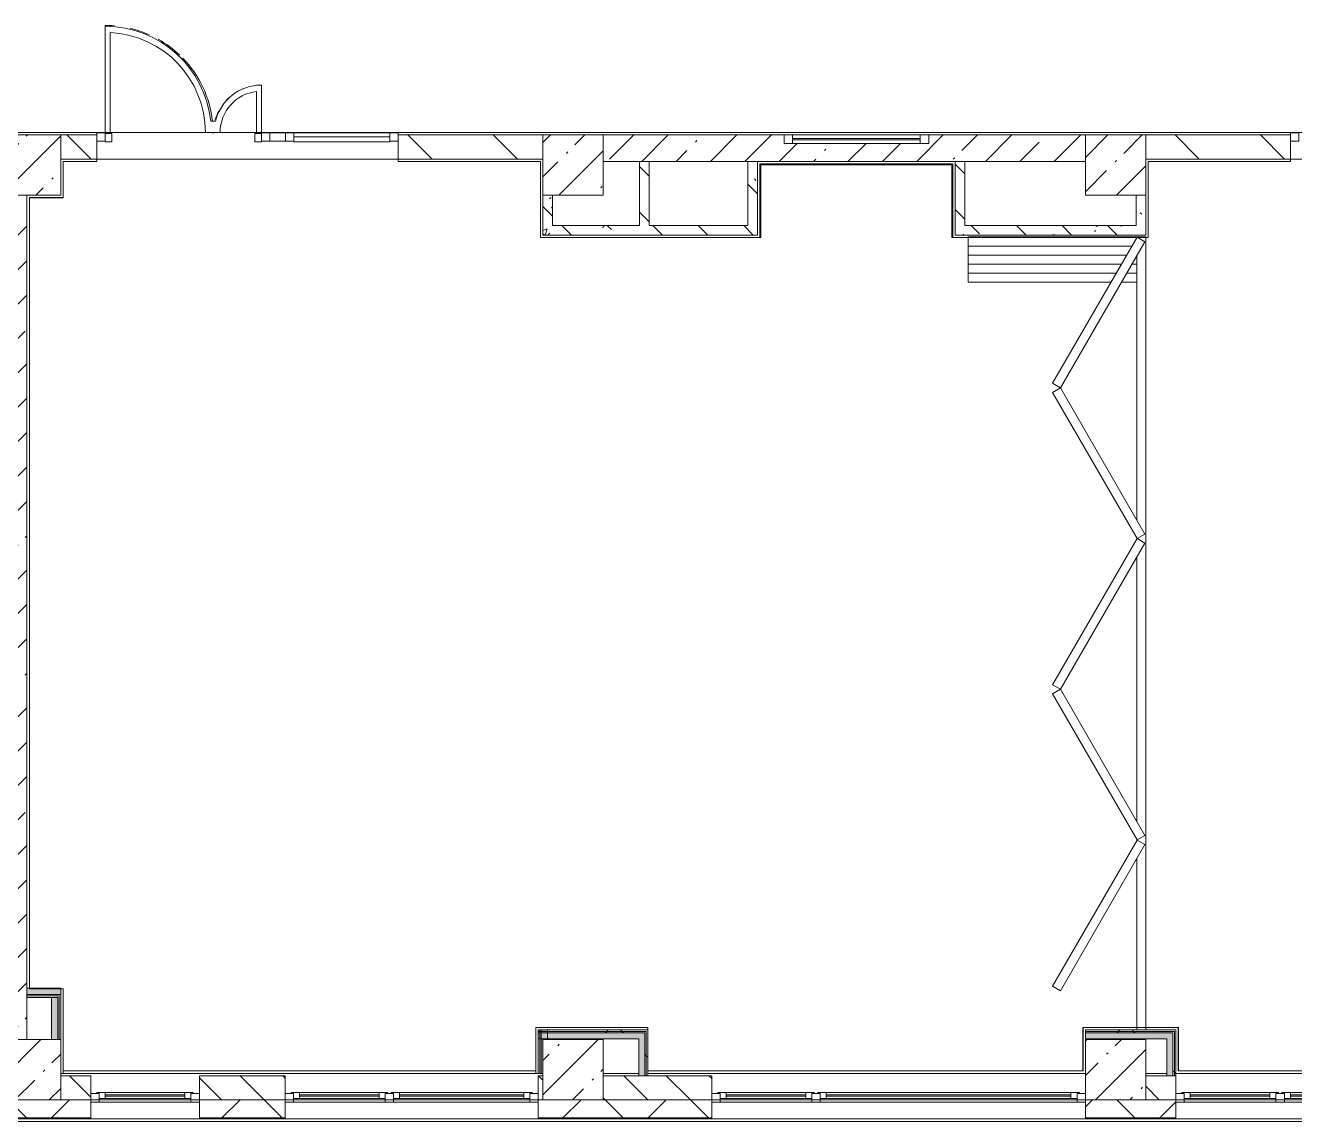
# Model space of a CAD drawing. Header units: millimetres. Extents: x -4029 to 232974, y -8553 to 104777.
# Drawn here: x 118703 to 129231, y -280 to 8808 of the extents above; entities that cross this region are included whole.
import ezdxf

# ---------------------------------------------------------------- set-up
doc = ezdxf.new("R2010")
doc.units = ezdxf.units.MM
for name, color, linetype, lineweight in [('A-AREA-BNDY-1', 7, 'Continuous', 5), ('A-GLAZ-1', 7, 'Continuous', 5), ('A-GLAZ-CURT-1', 7, 'Continuous', 5), ('A-GLAZ-CWMG-2', 7, 'Continuous', 5), ('A-WALL', 7, 'Continuous', 9), ('A-WALL-4', 7, 'Continuous', 5), ('I-WALL-6', 7, 'Continuous', 5), ('S-COLS-2', 7, 'Continuous', 5)]:
    doc.layers.add(name, color=color, linetype=linetype, lineweight=lineweight)
for name, color, linetype, lineweight, true_color in [('A-DETL-GENF-9', 7, 'Continuous', 5, 0xaaaaaa), ('A-DOOR-3', 7, 'Continuous', 5, 0xaaaaaa), ('A-DOOR-FRAM-4', 7, 'Continuous', 5, 0xaaaaaa), ('A-FLOR-2', 7, 'Continuous', 5, 0xaaaaaa), ('A-WALL-6', 7, 'Continuous', 5, 0x737373), ('I-WALL-4', 7, 'Continuous', 5, 0xe7e7e7), ('I-WALL-5', 7, 'Continuous', 9, 0xe7e7e7), ('I-WALL-8', 7, 'Continuous', 5, 0x787878)]:
    doc.layers.add(name, color=color, linetype=linetype, lineweight=lineweight, true_color=true_color)
pattern_1 = [(45, (71086.4, 0), (-285.123, 285.123), []), (45, (71371.53, 0), (-285.123, 285.123), [504.031, -100.806, 16.764, -84.042])]
pattern_2 = [(135, (71086.4, 0), (-353.5534, -353.5534), [])]
pattern_3 = [(135, (71086.4, 0), (-377.171, -377.171), [533.4, -88.9, 17.78, -88.9]), (135, (71086.4, 376.94), (-377.171, -377.171), []), (50, (71086.4, 0), (637.6445, -55.7866), [66.675, -733.425]), (355, (71086.4, 0), (-123.3494, 668.699), [53.34, -586.74]), (100.451, (71139.54, -4.65), (514.299, 612.908), [56.665, -623.315]), (46.184, (71086.4, 177.8), (948.776, -147.15), [100.012, -1100.137]), (96.636, (71165.5, 165.5), (830.909, 865.997), [84.998, -934.973]), (351.184, (71086.4, 177.8), (830.918, 865.988), [80.01, -880.11]), (21, (71175.3, 133.35), (530.6506, -357.9283), [66.675, -733.425]), (326, (71175.3, 133.35), (216.308, 644.6585), [53.34, -586.74]), (71.451, (71219.5, 103.5), (746.9596, 286.724), [56.665, -623.315]), (37.5, (71086.4, 0), (10.8105, 295.9426), [16.764, -562.864, 16.764, -578.866, -588.962]), (37.5, (71086.4, 0), (10.8105, 295.9426), [-1175.258, 16.764, -572.198]), (7.5, (71086.4, 0), (233.8692, 350.6318), [16.764, -322.834, 16.764, -549.529, -224.472]), (7.5, (71086.4, 0), (233.8692, 350.6318), [-905.891, 16.764, -207.708]), (327.5, (70888.16, 0), (474.5678, -20.0513), [16.764, -205.486, 16.764, -676.656, -920.115]), (327.5, (70888.16, 0), (474.5678, -20.0513), [-915.67, 16.764, -903.351]), (317.5, (70799.26, 0), (518.4522, 88.9934), [16.764, -272.161, 16.764, -443.738, -653.415]), (317.5, (70799.26, 0), (518.4522, 88.9934), [-749.427, 16.764, -636.651])]
pattern_4 = [(45, (71086.4, 0), (-530.33, 530.33), []), (135, (71086.4, 0), (-530.33, -530.33), [])]

# ---------------------------------------------------------------- blocks, each defined once
blk = doc.blocks.new('BSC_Колонна _Прямоугольная - 500х500-V81-1_2_1_птичка')
at = {"layer": 'S-COLS-2'}
h = blk.add_hatch(dxfattribs=at)
h.set_pattern_fill('FP_120', color=256, style=0, pattern_type=2)
h.set_pattern_definition([(45, (-47660, -7650), (-285.123, 285.123), []), (45, (-47374.88, -7650), (-285.123, 285.123), [504.031, -100.806, 16.764, -84.042])])
h.paths.add_polyline_path([(250, -250), (250, 250), (-250, 250), (-250, -250), (-30, -250)])
for p, q in [((250, 250), (-250, 250)), ((-250, 250), (-250, -250)), ((250, -250), (250, 250)), ((-250, -250), (250, -250))]:
    blk.add_line(p, q, dxfattribs=at)
blk = doc.blocks.new('BSC_Колонна _Прямоугольная - 500х500-V82-1_2_1_птичка')
at = {"layer": 'S-COLS-2'}
h = blk.add_hatch(dxfattribs=at)
h.set_pattern_fill('FP_121', color=256, style=0, pattern_type=2)
h.set_pattern_definition([(45, (-52160, -7650), (-285.123, 285.123), []), (45, (-51874.88, -7650), (-285.123, 285.123), [504.031, -100.806, 16.764, -84.042])])
h.paths.add_polyline_path([(-250, -250), (250, -250), (250, 250), (-250, 250), (-250, 30)])
for p, q in [((250, 250), (-250, 250)), ((-250, 250), (-250, -250)), ((250, -250), (250, 250)), ((-250, -250), (250, -250))]:
    blk.add_line(p, q, dxfattribs=at)
blk = doc.blocks.new('BSC_Колонна _Прямоугольная - 500х500-V86-1_2_1_птичка')
at = {"layer": 'S-COLS-2'}
h = blk.add_hatch(dxfattribs=at)
h.set_pattern_fill('FP_125', color=256, style=0, pattern_type=2)
h.set_pattern_definition([(45, (-47660, -150), (-285.123, 285.123), []), (45, (-47374.88, -150), (-285.123, 285.123), [504.031, -100.806, 16.764, -84.042])])
h.paths.add_polyline_path([(250, -250), (250, 250), (-250, 250), (-250, -250)])
for p, q in [((250, 250), (-250, 250)), ((-250, 250), (-250, -250)), ((250, -250), (250, 250)), ((-250, -250), (250, -250))]:
    blk.add_line(p, q, dxfattribs=at)
blk = doc.blocks.new('BSC_Колонна _Прямоугольная - 500х500-V87-1_2_1_птичка')
at = {"layer": 'S-COLS-2'}
h = blk.add_hatch(dxfattribs=at)
h.set_pattern_fill('FP_126', color=256, style=0, pattern_type=2)
h.set_pattern_definition([(45, (-52160, -150), (-285.123, 285.123), []), (45, (-51874.88, -150), (-285.123, 285.123), [504.031, -100.806, 16.764, -84.042])])
h.paths.add_polyline_path([(-250, -250), (250, -250), (250, 250), (-250, 250), (-250, -245)])
for p, q in [((250, 250), (-250, 250)), ((-250, 250), (-250, -250)), ((250, -250), (250, 250)), ((-250, -250), (250, -250))]:
    blk.add_line(p, q, dxfattribs=at)
blk = doc.blocks.new('120_Окно_СКБ_1Ст - 120_Окно_СКБ_1Ст 900х2500_h_-20664874-1_2_1_птичка')
at = {"layer": 'A-GLAZ-1'}
for p, q in [((-450, -127), (-450, -57)), ((-450, -57), (-380, -57)), ((450, -57), (-450, -57)), ((-380, -57), (-380, -127)), ((380, -87), (-380, -87)), ((-380, -87), (-380, -127)), ((-330, -137), (-330, -87)), ((330, -137), (330, -87)), ((380, -127), (380, -57)), ((380, -57), (450, -57)), ((380, -127), (380, -87)), ((450, -57), (450, -127)), ((-380, -127), (-450, -127)), ((-450, -127), (-400, -127)), ((-380, -127), (-400, -127)), ((-400, -127), (-400, -137)), ((-400, -137), (400, -137)), ((400, -137), (-400, -137)), ((-330, -107), (330, -107)), ((330, -117), (-330, -117)), ((450, -127), (380, -127)), ((400, -127), (380, -127)), ((400, -127), (450, -127)), ((400, -137), (400, -127))]:
    blk.add_line(p, q, dxfattribs=at)
blk = doc.blocks.new('120_Окно_СКБ_2Ст - 120_Окно_СКБ_2Ст 2100х2500 _мал створка справа_-V97-1_2_1_птичка')
at = {"layer": 'A-GLAZ-1'}
for p, q in [((-1050, -127), (-1050, -57)), ((-1050, -57), (-980, -57)), ((1050, -57), (-1050, -57)), ((-980, -57), (-980, -127)), ((150, -87), (-980, -87)), ((-980, -87), (-980, -127)), ((-930, -137), (-930, -87)), ((100, -137), (100, -87)), ((150, -127), (150, -57)), ((150, -57), (220, -57)), ((150, -127), (150, -87)), ((220, -57), (220, -127)), ((980, -87), (220, -87)), ((220, -87), (220, -127)), ((270, -137), (270, -87)), ((930, -137), (930, -87)), ((980, -127), (980, -57)), ((980, -57), (1050, -57)), ((980, -127), (980, -87)), ((1050, -57), (1050, -127)), ((-980, -127), (-1050, -127)), ((-1050, -127), (-1000, -127)), ((-980, -127), (-1000, -127)), ((-1000, -127), (-1000, -137)), ((-1000, -137), (170, -137)), ((170, -137), (-1000, -137)), ((-930, -107), (100, -107)), ((100, -117), (-930, -117)), ((220, -127), (150, -127)), ((170, -127), (150, -127)), ((170, -127), (200, -127)), ((170, -137), (170, -127)), ((220, -127), (200, -127)), ((200, -127), (200, -137)), ((200, -137), (1000, -137)), ((1000, -137), (200, -137)), ((270, -107), (930, -107)), ((930, -117), (270, -117)), ((1050, -127), (980, -127)), ((1000, -127), (980, -127)), ((1000, -127), (1050, -127)), ((1000, -137), (1000, -127))]:
    blk.add_line(p, q, dxfattribs=at)
blk = doc.blocks.new('120_Окно_СКБ_2Ст - 120_Окно_СКБ_2Ст 3100х2500 _мал_створка слева_-22446080-1_2_1_птичка')
at = {"layer": 'A-GLAZ-1'}
for p, q in [((-1550, -127), (-1550, -57)), ((-1550, -57), (-1480, -57)), ((1550, -57), (-1550, -57)), ((-1480, -57), (-1480, -127)), ((650, -87), (-1480, -87)), ((-1480, -87), (-1480, -127)), ((-1430, -137), (-1430, -87)), ((600, -137), (600, -87)), ((650, -127), (650, -57)), ((650, -57), (720, -57)), ((650, -127), (650, -87)), ((720, -57), (720, -127)), ((1480, -87), (720, -87)), ((720, -87), (720, -127)), ((770, -137), (770, -87)), ((1430, -137), (1430, -87)), ((1480, -127), (1480, -57)), ((1480, -57), (1550, -57)), ((1480, -127), (1480, -87)), ((1550, -57), (1550, -127)), ((-1480, -127), (-1550, -127)), ((-1550, -127), (-1500, -127)), ((-1480, -127), (-1500, -127)), ((-1500, -127), (-1500, -137)), ((-1500, -137), (670, -137)), ((670, -137), (-1500, -137)), ((-1430, -107), (600, -107)), ((600, -117), (-1430, -117)), ((720, -127), (650, -127)), ((670, -127), (650, -127)), ((670, -127), (700, -127)), ((670, -137), (670, -127)), ((720, -127), (700, -127)), ((700, -127), (700, -137)), ((700, -137), (1500, -137)), ((1500, -137), (700, -137)), ((770, -107), (1430, -107)), ((1430, -117), (770, -117)), ((1550, -127), (1480, -127)), ((1500, -127), (1480, -127)), ((1500, -127), (1550, -127)), ((1500, -137), (1500, -127))]:
    blk.add_line(p, q, dxfattribs=at)
blk = doc.blocks.new('DOR__перегородка__Прямоугольная - ТП-3_ Вн_ДПГ_6820х3300h-19315679-1_2_1_птичка')
at = {"layer": 'A-DOOR-3'}
for p, q in [((6445, 1474), (6820, 1474)), ((6445, 1474), (6445, 288)), ((6520, 1474), (6520, 244)), ((6595, 1474), (6595, 201)), ((6670, 1474), (6670, 158)), ((6745, 1474), (6745, 114)), ((6820, 1474), (6820, 0)), ((6445, 201), (6445, 75)), ((6520, 158), (6520, 75)), ((6595, 114), (6595, 75)), ((246, 75), (1664, 75)), ((246, 0), (6820, 0)), ((1814, 75), (1827, 75)), ((1977, 75), (4164, 75)), ((4314, 75), (4325, 75)), ((4475, 75), (6663, 75)), ((6813, 75), (6820, 75))]:
    blk.add_line(p, q, dxfattribs=at)
at = {"layer": 'A-DOOR-FRAM-4'}
for p, q in [((570, 707), (608, 772)), ((608, 772), (1820, 72)), ((1821, 72), (3033, 772)), ((3033, 772), (3071, 707)), ((3070, 707), (3107, 772)), ((3107, 772), (4320, 72)), ((4319, 72), (5532, 772)), ((5532, 772), (5569, 707)), ((5569, 707), (5607, 772)), ((5607, 772), (6819, 72)), ((1783, 7), (570, 707)), ((3071, 707), (1858, 7)), ((4282, 7), (3070, 707)), ((5569, 707), (4357, 7)), ((6781, 7), (5569, 707)), ((1820, 72), (1783, 7)), ((1858, 7), (1821, 72)), ((4320, 72), (4282, 7)), ((4357, 7), (4319, 72)), ((6819, 72), (6781, 7))]:
    blk.add_line(p, q, dxfattribs=at)
blk = doc.blocks.new('BSC_Колонна _Прямоугольная - 500х500-V99-1_2_1_птичка')
at = {"layer": 'S-COLS-2'}
h = blk.add_hatch(dxfattribs=at)
h.set_pattern_fill('FP_156', color=256, style=0, pattern_type=2)
h.set_pattern_definition([(45, (-56660, -150), (-285.123, 285.123), []), (45, (-56374.88, -150), (-285.123, 285.123), [504.031, -100.806, 16.764, -84.042])])
h.paths.add_polyline_path([(85, -250), (250, -250), (250, 250), (-250, 250), (-250, -250)])
for p, q in [((250, 250), (-250, 250)), ((-250, 250), (-250, -250)), ((250, -250), (250, 250)), ((-250, -250), (250, -250))]:
    blk.add_line(p, q, dxfattribs=at)
blk = doc.blocks.new('BSC_Колонна _Прямоугольная - 500х500-V100-1_2_1_птичка')
at = {"layer": 'S-COLS-2'}
h = blk.add_hatch(dxfattribs=at)
h.set_pattern_fill('FP_157', color=256, style=0, pattern_type=2)
h.set_pattern_definition([(45, (-56660, -7650), (-285.123, 285.123), []), (45, (-56374.88, -7650), (-285.123, 285.123), [504.031, -100.806, 16.764, -84.042])])
h.paths.add_polyline_path([(250, -250), (250, 250), (-250, 250), (-250, -250), (243, -250)])
for p, q in [((250, 250), (-250, 250)), ((-250, 250), (-250, -250)), ((250, -250), (250, 250)), ((-250, -250), (250, -250))]:
    blk.add_line(p, q, dxfattribs=at)
blk = doc.blocks.new('Прямоугольный импост - 50 x 70 мм-V191-1_2_1_птичка')
at = {"layer": 'A-GLAZ-CWMG-2'}
for p, q in [((-70, 35), (0, 35)), ((-70, -35), (-70, 35)), ((0, 35), (0, -35)), ((0, -35), (-70, -35))]:
    blk.add_line(p, q, dxfattribs=at)
blk = doc.blocks.new('Дверь_Витражная_остекление_ - ДВН_ДАО_Главный вход_1200 в свету-V199-1_2_1_птичка')
at = {"layer": 'A-DETL-GENF-9'}
for p, q in [((-607.5, 925), (-647.5, 925)), ((-647.5, 925), (-647.5, 917)), ((-607.5, 914.7), (-607.5, 925)), ((647.5, 430), (607.5, 430)), ((-647.5, 30), (-607.5, 30)), ((-592.5, 30), (-647.5, 30)), ((-607.5, 30), (-607.5, 37)), ((-592.5, -40), (-592.5, 30)), ((592.5, -40), (592.5, 30)), ((592.5, 30), (647.5, 30)), ((607.5, 37), (607.5, 30)), ((607.5, 30), (647.5, 30)), ((-647.5, -40), (-592.5, -40)), ((647.5, -40), (592.5, -40))]:
    blk.add_line(p, q, dxfattribs=at)
at = {"layer": 'A-DOOR-3'}
blk.add_line((-647.5, 925), (-647.5, 917), dxfattribs=at)
for centre, radius, start, end in [((-647.5, 30), 895, 85.15245, 90), ((-647.5, 30), 895, 66.09157, 76.75735), ((-647.5, 30), 895, 46.29046, 60.65283), ((-647.5, 30), 895, 6.49726, 44.08654), ((647.5, 30), 400, 132.31117, 137.0053), ((647.5, 30), 400, 111.27932, 114.05027), ((647.5, 30), 400, 152.83924, 163.42706), ((647.5, 30), 400, 178.97108, 180), ((-647.5, 30), 895, 360, 0.45558)]:
    blk.add_arc(centre, radius, start, end, dxfattribs=at)
blk = doc.blocks.new('Системная панель - Стемалит - 40мм-V193-1_2_1_птичка')
at = {"layer": 'A-GLAZ-CURT-1'}
for p, q in [((65, 35), (-65, 35)), ((-65, 35), (-65, -35)), ((65, -35), (65, 35)), ((-65, -35), (65, -35))]:
    blk.add_line(p, q, dxfattribs=at)
blk = doc.blocks.new('Прямоугольный импост - 50 x 70 мм-V194-1_2_1_птичка')
at = {"layer": 'A-GLAZ-CWMG-2'}
for p, q in [((-35, 35), (35, 35)), ((-35, -35), (-35, 35)), ((35, 35), (35, -35)), ((35, -35), (-35, -35))]:
    blk.add_line(p, q, dxfattribs=at)
blk = doc.blocks.new('Прямоугольный импост - 50 x 70 мм-V195-1_2_1_птичка')
at = {"layer": 'A-GLAZ-CWMG-2'}
for p, q in [((0, 35), (-70, 35)), ((-70, 35), (-70, -35)), ((0, -35), (0, 35)), ((-70, -35), (0, -35))]:
    blk.add_line(p, q, dxfattribs=at)
blk = doc.blocks.new('Системная панель - Стекло - 40мм-V200-1_2_1_птичка')
at = {"layer": 'A-GLAZ-CURT-1'}
for p, q in [((397.5, 0), (-397.5, 0)), ((-397.5, 0), (-397.5, -40)), ((397.5, -40), (397.5, 0)), ((-397.5, -40), (397.5, -40))]:
    blk.add_line(p, q, dxfattribs=at)
blk = doc.blocks.new('Прямоугольный импост - 50 x 70 мм-V197-1_2_1_птичка')
at = {"layer": 'A-GLAZ-CWMG-2'}
for p, q in [((-35, 35), (35, 35)), ((-35, -35), (-35, 35)), ((35, 35), (35, -35)), ((35, -35), (-35, -35))]:
    blk.add_line(p, q, dxfattribs=at)
blk = doc.blocks.new('Прямоугольный импост - 50 x 70 мм-V198-1_2_1_птичка')
at = {"layer": 'A-GLAZ-CWMG-2'}
blk.add_line((41770, 7918), (40975, 7918), dxfattribs=at)
blk = doc.blocks.new('120_Окно_СКБ_1Ст - 120_Окно_СКБ_1Ст 400х1200 EI30-V204-1_2_1_птичка')
at = {"layer": 'A-GLAZ-1'}
for p, q in [((-600, 40), (-600, 110)), ((-600, 110), (-530, 110)), ((600, 110), (-600, 110)), ((-530, 110), (-530, 40)), ((530, 40), (530, 110)), ((530, 110), (600, 110)), ((600, 110), (600, 40)), ((-530, 40), (-600, 40)), ((-600, 40), (600, 40)), ((530, 80), (-530, 80)), ((530, 70), (-530, 70)), ((600, 40), (530, 40))]:
    blk.add_line(p, q, dxfattribs=at)

msp = doc.modelspace()

# ---------------------------------------------------------------- hatches: boundary and pattern name
at = {"layer": 'A-WALL-4'}
h = msp.add_hatch(dxfattribs=at)
h.set_pattern_fill('FP_117', color=256, style=0, pattern_type=2)
h.set_pattern_definition([(135, (71086.4, 0), (-176.7767, -176.7767), [])])
h.paths.add_polyline_path([(127996.4062, -100), (128246.4063, -100), (128246.4063, 100), (127996.4062, 100), (127996.4062, 33.3333)])
h.paths.add_polyline_path([(118996.4062, -100), (119246.4063, -100), (119246.4063, 100), (118996.4062, 100)])
h.paths.add_polyline_path([(120146.4063, -100), (120857.9472, -100), (120857.9472, 100), (120146.4063, 100)])
h.paths.add_polyline_path([(136246.4062, -100), (136496.4063, -100), (136496.4063, 100), (136246.4062, 100)])
h.paths.add_polyline_path([(135172.2581, -100), (135346.4062, -100), (135346.4062, 100), (134796.4063, 100), (134796.4063, -100)])
h.paths.add_polyline_path([(122957.9472, -100), (122996.4062, -94.6527), (122996.4062, 100), (122957.9472, 100)])
h.paths.add_polyline_path([(132496.4062, -100), (132696.4063, -100), (132696.4063, 100), (132496.4062, 100), (132496.4062, 42.8571)])
h.paths.add_polyline_path([(123496.4062, -100), (124396.4063, -100), (124396.4063, 100), (123496.4062, 100), (123496.4062, -25.1339)])
h.paths.add_polyline_path([(130977.2263, -100), (131096.4063, -100), (131096.4063, 100), (130346.4063, 100), (130346.4063, -100)])
h = msp.add_hatch(dxfattribs=at)
h.set_pattern_fill('FP_135', color=256, style=0, pattern_type=2)
h.set_pattern_definition([(45, (71086.4, 0), (-353.5534, 353.5534), []), (135, (71086.4, 0), (-353.5534, -353.5534), [])])
h.paths.add_polyline_path([(146780.2419, -250), (146786.4062, -250), (146786.4062, -100.0003), (145066.4062, -100), (145066.4062, -250), (146778.4651, -250)])
h.paths.add_polyline_path([(138146.4063, -250), (141746.4063, -250), (141746.4063, -100), (138146.4063, -100), (138146.4063, -112.9797)])
h.paths.add_polyline_path([(142646.4063, -250), (143366.4062, -250), (143366.4062, -100), (142646.4063, -101.7903), (142646.4063, -118)])
h.paths.add_polyline_path([(135346.4062, -250), (135346.4062, -100), (134796.4063, -100), (134796.4063, -250), (135172.2581, -250)])
h.paths.add_polyline_path([(130977.2263, -250), (131096.4063, -250), (131096.4063, -100), (130346.4063, -100), (130346.4063, -250)])
h.paths.add_polyline_path([(131996.4063, -250), (132696.4063, -250), (132696.4063, -100), (131996.4063, -100), (131996.4063, -128.2719)])
h.paths.add_polyline_path([(128246.4063, -250), (128246.4063, -100), (127496.4063, -100), (127496.4063, -250), (127830.9525, -250)])
h.paths.add_polyline_path([(137246.4063, -250), (137246.4063, -100), (136246.4062, -100), (136246.4062, -250)])
h.paths.add_polyline_path([(120857.9472, -250), (120857.9472, -100), (120146.4063, -100), (120146.4063, -250), (120489.6469, -250)])
h.paths.add_polyline_path([(123635.9208, -250), (124396.4063, -250), (124396.4063, -100), (122957.9472, -100), (122957.9472, -250)])
h.paths.add_polyline_path([(119246.4063, -250), (119246.4063, -100), (118496.4063, -100), (118496.4063, -250)])
h.paths.add_polyline_path([(115396.4063, -250), (115396.4063, -100), (113823.9496, -100), (113823.9496, -250), (115245.8573, -250)])
h.paths.add_polyline_path([(111026.4062, -250), (111723.9496, -250), (111723.9496, -100), (111026.4062, -100), (111026.4062, -180.4144)])
h.paths.add_polyline_path([(110002.0676, -250), (110126.4062, -250), (110126.4062, -100), (109477.4062, -100), (109477.4062, -250)])
at = {"layer": 'I-WALL-4'}
for points in [[(118987.8027, 775), (118996.4062, 775), (118996.4062, 825), (118716.4063, 820), (118716.4063, 775), (118971.4062, 775)], [(118921.4062, 400), (118971.4062, 400), (118971.4062, 750), (118921.4062, 750), (118921.4062, 500)], [(122976.4062, 405), (123791.4062, 405), (123791.4062, 455), (122957.9472, 455), (122957.9472, 405)], [(123841.4062, 100), (123841.4062, 455), (123791.4062, 455), (123791.4062, 100)], [(127830.9525, 405), (128171.4063, 405), (128171.4063, 455), (127496.4063, 455), (127496.4063, 405)]]:
    msp.add_hatch(color=256, dxfattribs=at).paths.add_polyline_path(points)
h = msp.add_hatch(color=256, dxfattribs=at)
h.paths.add_polyline_path([(122982.9472, 120), (122996.4062, 120), (122996.4062, 400), (122982.9472, 405)])
h.paths.add_polyline_path([(122982.9472, 455), (123032.9472, 455), (123032.9472, 480), (122982.9472, 480)])
at = {"layer": 'I-WALL-5'}
msp.add_hatch(color=256, dxfattribs=at).paths.add_polyline_path([(128221.4063, 100), (128221.4063, 455), (128171.4063, 455), (128171.4063, 100)])
at = {"layer": 'I-WALL-6'}
h = msp.add_hatch(dxfattribs=at)
h.set_pattern_fill('FP_134', color=256, style=0, pattern_type=2)
h.set_pattern_definition(pattern_2)
h.paths.add_polyline_path([(121796.4063, 7700), (122996.4062, 7700), (122996.4062, 7900), (121796.4063, 7900), (121796.4063, 7876.7512)])
h.paths.add_polyline_path([(119016.4063, 7700), (119296.4063, 7700), (119296.4063, 7900), (118996.4063, 7900), (118996.4063, 7700)])
h = msp.add_hatch(dxfattribs=at)
h.set_pattern_fill('FP_116', color=256, style=0, pattern_type=2)
h.set_pattern_definition(pattern_1)
h.paths.add_polyline_path([(123496.4062, 7680), (127496.4062, 7680), (127496.4062, 7900), (126196.4062, 7900), (126196.4062, 7830), (124996.4062, 7830), (124996.4062, 7900), (123496.4062, 7900), (123496.4062, 7876.7512)])
h = msp.add_hatch(dxfattribs=at)
h.set_pattern_fill('FP_134', color=256, style=0, pattern_type=2)
h.set_pattern_definition(pattern_2)
h.paths.add_polyline_path([(131696.4062, 7700), (131996.4062, 7700), (131996.4062, 7900), (131696.4062, 7900), (131696.4062, 7876.7512)])
h.paths.add_polyline_path([(128879.7104, 7700), (129196.4062, 7700), (129196.4062, 7900), (127996.4062, 7900), (127996.4062, 7700), (128266.4063, 7700)])
h = msp.add_hatch(dxfattribs=at)
h.set_pattern_fill('FP_116', color=256, style=0, pattern_type=2)
h.set_pattern_definition(pattern_1)
h.paths.add_polyline_path([(118496.4063, 400), (118716.4063, 400), (118716.4063, 7400), (118496.4063, 7400), (118496.4063, 500)])
h = msp.add_hatch(dxfattribs=at)
h.set_pattern_fill('FP_213', color=256, style=0, pattern_type=2)
h.set_pattern_definition(pattern_4)
h.paths.add_polyline_path([(123853.9062, 467.5), (123853.9062, 480), (123032.9472, 478.8752), (123032.9472, 467.5), (123841.4062, 467.5)])
h.paths.add_polyline_path([(122957.9472, 467.5), (122982.9472, 467.5), (122982.9472, 480), (122957.9472, 480)])
h = msp.add_hatch(dxfattribs=at)
h.set_pattern_fill('FP_213', color=256, style=0, pattern_type=2)
h.set_pattern_definition(pattern_4)
h.paths.add_polyline_path([(122982.9472, 455), (122982.9472, 467.5), (122957.9472, 467.5), (122957.9472, 455), (122976.4062, 455)])
h.paths.add_polyline_path([(123032.9472, 455), (123841.4062, 455), (123840.9661, 467.5), (123032.9472, 466.3752)])
h = msp.add_hatch(dxfattribs=at)
h.set_pattern_fill('FP_213', color=256, style=0, pattern_type=2)
h.set_pattern_definition(pattern_4)
h.paths.add_polyline_path([(123853.9062, 100), (123853.9062, 467.5), (123841.4062, 467.5), (123841.4062, 100)])
h = msp.add_hatch(dxfattribs=at)
h.set_pattern_fill('FP_213', color=256, style=0, pattern_type=2)
h.set_pattern_definition(pattern_4)
h.paths.add_polyline_path([(123866.4062, 100), (123863.5666, 480), (123853.9062, 480), (123853.9062, 100)])
h = msp.add_hatch(dxfattribs=at)
h.set_pattern_fill('FP_213', color=256, style=0, pattern_type=2)
h.set_pattern_definition(pattern_4)
h.paths.add_polyline_path([(127496.4063, 467.5), (128233.9063, 467.5), (128233.9063, 480), (127496.4063, 480)])
h = msp.add_hatch(dxfattribs=at)
h.set_pattern_fill('FP_213', color=256, style=0, pattern_type=2)
h.set_pattern_definition(pattern_4)
h.paths.add_polyline_path([(127496.4063, 455), (128221.4063, 455), (128220.9661, 467.5), (127496.4063, 467.5)])
h = msp.add_hatch(dxfattribs=at)
h.set_pattern_fill('FP_213', color=256, style=0, pattern_type=2)
h.set_pattern_definition(pattern_4)
h.paths.add_polyline_path([(128233.9063, 100), (128233.9063, 467.5), (128221.4063, 467.5), (128221.4063, 100)])
h = msp.add_hatch(dxfattribs=at)
h.set_pattern_fill('FP_213', color=256, style=0, pattern_type=2)
h.set_pattern_definition(pattern_4)
h.paths.add_polyline_path([(128246.4063, 100), (128246.4063, 480), (128233.9063, 480), (128233.9063, 100)])
at = {"layer": 'I-WALL-8'}
h = msp.add_hatch(dxfattribs=at)
h.set_pattern_fill('FP_142', color=256, style=0, pattern_type=2)
h.set_pattern_definition(pattern_3)
h.paths.add_polyline_path([(123876.4062, 7150), (123876.4062, 7680), (123796.4062, 7680), (123796.4062, 7150), (123866.4062, 7150)])
h = msp.add_hatch(dxfattribs=at)
h.set_pattern_fill('FP_142', color=256, style=0, pattern_type=2)
h.set_pattern_definition(pattern_3)
h.paths.add_polyline_path([(124776.4062, 7150), (124776.4062, 7680), (124696.4062, 7680), (124696.4062, 7150)])
h = msp.add_hatch(dxfattribs=at)
h.set_pattern_fill('FP_142', color=256, style=0, pattern_type=2)
h.set_pattern_definition(pattern_3)
h.paths.add_polyline_path([(126416.4062, 7070), (126496.4062, 7070), (126496.4062, 7680), (126416.4062, 7680), (126416.4062, 7150)])
h = msp.add_hatch(dxfattribs=at)
h.set_pattern_fill('FP_142', color=256, style=0, pattern_type=2)
h.set_pattern_definition(pattern_3)
h.paths.add_polyline_path([(122996.4062, 7070), (123076.4062, 7070), (123076.4062, 7400), (122996.4062, 7400), (122996.4062, 7150)])
h = msp.add_hatch(dxfattribs=at)
h.set_pattern_fill('FP_142', color=256, style=0, pattern_type=2)
h.set_pattern_definition(pattern_3)
h.paths.add_polyline_path([(127996.4062, 7150), (127996.4062, 7400), (127916.4062, 7400), (127916.4062, 7150), (127989.6978, 7150)])
h = msp.add_hatch(dxfattribs=at)
h.set_pattern_fill('FP_142', color=256, style=0, pattern_type=2)
h.set_pattern_definition(pattern_3)
h.paths.add_polyline_path([(124776.4062, 7070), (124776.4062, 7150), (123076.4062, 7150), (123076.4062, 7070), (123866.4062, 7070)])
h = msp.add_hatch(dxfattribs=at)
h.set_pattern_fill('FP_142', color=256, style=0, pattern_type=2)
h.set_pattern_definition(pattern_3)
h.paths.add_polyline_path([(127476.4063, 7070), (127996.4062, 7070), (127996.4062, 7150), (126496.4062, 7150), (126496.4062, 7070), (127224.603, 7070)])

# ---------------------------------------------------------------- linework, layer by layer
at = {"layer": 'A-AREA-BNDY-1', "flags": 128}
for points in [[(109847.4062, 7921), (136366.4063, 7921), (136996.4062, 7921)], [(131696.4062, 7700), (129196.4062, 7700), (129196.4062, 7679), (128017.4062, 7679), (128017.4062, 7049), (126388.4062, 7049), (126388.4062, 7652), (124804.4062, 7652), (124804.4062, 7049), (122975.4062, 7049), (122975.4062, 7679), (121796.4063, 7679), (121796.4063, 7700), (119296.4063, 7700), (119296.4063, 7679), (119017.4063, 7679), (119017.4063, 7379), (118737.4063, 7379), (118737.4063, 821), (119017.4062, 821), (119017.4062, 120), (122936.9472, 120), (122936.9472, 501), (123867.4062, 501), (123867.4062, 141), (127475.4063, 141), (127475.4063, 501), (128267.4063, 501), (128267.4063, 141), (131975.4063, 141)]]:
    msp.add_lwpolyline(points, dxfattribs=at)
at = {"layer": 'A-FLOR-2'}
for p, q in [((119366.4063, 8800), (119366.4063, 7920)), ((119406.4063, 7920), (119406.4063, 8749.0356)), ((120621.4063, 8260.6597), (120621.4063, 7920)), ((120661.4063, 7920), (120661.4063, 8313)), ((120279.5274, 8012.8304), (120241.4963, 8012.8304)), ((109826.4062, 7920), (137002.6939, 7920)), ((119296.4063, 7700), (119296.4063, 7680)), ((121796.4063, 7680), (121796.4063, 7700)), ((129196.4062, 7700), (129196.4062, 7680)), ((119296.4063, 7680), (119016.4063, 7680)), ((119016.4063, 7680), (119016.4063, 7380)), ((122976.4062, 7680), (121796.4063, 7680)), ((122976.4062, 7050), (122976.4062, 7680)), ((126396.4062, 7660), (124796.4062, 7660)), ((124796.4062, 7660), (124796.4062, 7050)), ((126396.4062, 7050), (126396.4062, 7660)), ((129196.4062, 7680), (128016.4062, 7680)), ((128016.4062, 7680), (128016.4062, 7050)), ((119016.4063, 7380), (118736.4063, 7380)), ((118736.4063, 7380), (118736.4063, 825)), ((124796.4062, 7050), (122976.4062, 7050)), ((127923.1335, 7050), (126396.4062, 7050)), ((128016.4062, 7050), (127929.5986, 7050)), ((118996.4062, 820), (119016.4062, 820)), ((119016.4062, 820), (119016.4062, 140)), ((122937.9472, 140), (122937.9472, 500)), ((122937.9472, 500), (123866.4062, 500)), ((123866.4062, 500), (123866.4062, 480)), ((127476.4063, 140), (127476.4063, 500)), ((127476.4063, 500), (128266.4063, 500)), ((128266.4063, 500), (128266.4063, 140)), ((119016.4062, 140), (122937.9472, 140)), ((123866.4062, 140), (127476.4063, 140)), ((128266.4063, 140), (131976.4063, 140))]:
    msp.add_line(p, q, dxfattribs=at)
for centre, radius, start, end in [((119366.4063, 7920), 880, 6.05534874, 90), ((119366.4063, 7920), 830, 360, 87.23768764), ((120661.4063, 7920), 393, 90, 166.33705415), ((120661.4063, 7920), 343, 96.69696199, 180)]:
    msp.add_arc(centre, radius, start, end, dxfattribs=at)
at = {"layer": 'A-WALL'}
for p, q in [((124776.4062, 7680), (124696.4062, 7680)), ((126496.4062, 7680), (126416.4062, 7680)), ((118716.4063, 825), (118716.4063, 750)), ((118716.4063, 775), (118996.4062, 775)), ((118716.4063, 762.5), (118983.9062, 762.5)), ((118971.4062, 750), (118921.4062, 750)), ((118971.4062, 400), (118971.4062, 750)), ((118983.9062, 400), (118983.9062, 762.5)), ((123853.9062, 467.5), (122957.9472, 467.5)), ((123841.4062, 455), (122957.9472, 455)), ((122970.4472, 480), (122970.4472, 120)), ((122982.9472, 480), (122982.9472, 120)), ((123841.4062, 100), (123841.4062, 455)), ((123853.9062, 100), (123853.9062, 467.5)), ((128233.9063, 467.5), (127496.4063, 467.5)), ((128221.4063, 455), (127496.4063, 455)), ((128221.4063, 455), (128221.4063, 100)), ((128233.9063, 467.5), (128233.9063, 100)), ((119246.4063, -100), (118996.4062, -100)), ((120857.9472, -100), (120146.4063, -100)), ((122996.4062, -100), (122957.9472, -100)), ((124396.4063, -100), (123496.4062, -100)), ((128246.4063, -100), (127996.4062, -100)), ((118496.4063, -250), (119246.4063, -250)), ((118496.4063, -253), (119246.4063, -253)), ((120146.4063, -250), (120857.9472, -250)), ((120146.4063, -253), (120857.9472, -253)), ((122957.9472, -250), (124396.4063, -250)), ((122957.9472, -253), (124396.4063, -253)), ((127496.4063, -250), (128246.4063, -250)), ((127496.4063, -253), (128246.4063, -253))]:
    msp.add_line(p, q, dxfattribs=at)
at = {"layer": 'A-WALL-4'}
for p, q in [((119246.4063, 100), (118996.4062, 100)), ((119246.4063, -258), (119246.4063, 100)), ((120857.9472, 100), (120146.4063, 100)), ((120146.4063, 100), (120146.4063, -258)), ((120857.9472, -258), (120857.9472, 100)), ((122996.4062, 100), (122957.9472, 100)), ((122957.9472, 100), (122957.9472, -258)), ((124396.4063, 100), (123496.4062, 100)), ((124396.4063, -258), (124396.4063, 100)), ((128171.4063, 100), (127996.4062, 100)), ((128246.4063, -258), (128246.4063, 100)), ((119246.4063, -100), (120146.4063, -100)), ((120857.9472, -100), (122957.9472, -100)), ((124396.4063, -100), (127496.4062, -100)), ((127496.4063, -100), (127496.4063, -258)), ((128246.4063, -100), (130346.4063, -100)), ((120857.9472, -258), (109477.4062, -258)), ((135346.4062, -258), (120857.9472, -258))]:
    msp.add_line(p, q, dxfattribs=at)
at = {"layer": 'A-WALL-6'}
msp.add_line((143366.4062, -280), (70796.4062, -280), dxfattribs=at)
at = {"layer": 'I-WALL-6'}
for p, q in [((119296.4063, 7900), (118996.4063, 7900)), ((119296.4063, 7700), (119296.4063, 7900)), ((122996.4062, 7900), (121796.4063, 7900)), ((121796.4063, 7900), (121796.4063, 7700)), ((124996.4062, 7900), (123496.4062, 7900)), ((127496.4062, 7900), (126196.4062, 7900)), ((129196.4062, 7900), (127996.4062, 7900)), ((129196.4062, 7700), (129196.4062, 7900)), ((118996.4063, 7700), (119296.4063, 7700)), ((121796.4063, 7700), (122996.4062, 7700)), ((127996.4062, 7700), (129196.4062, 7700)), ((123496.4062, 7680), (124696.4062, 7680)), ((123796.4062, 7680), (123796.4062, 7150)), ((123876.4062, 7150), (123876.4062, 7680)), ((124696.4062, 7680), (124696.4062, 7150)), ((124776.4062, 7070), (124776.4062, 7680)), ((124776.4062, 7680), (126416.4062, 7680)), ((126416.4062, 7680), (126416.4062, 7070)), ((126496.4062, 7150), (126496.4062, 7680)), ((126496.4062, 7680), (127496.4062, 7680)), ((118716.4063, 825), (118716.4063, 7400)), ((122996.4062, 7400), (122996.4062, 7070)), ((123076.4062, 7150), (123076.4062, 7400)), ((127916.4062, 7400), (127916.4062, 7150)), ((127996.4062, 7070), (127996.4062, 7400)), ((122996.4062, 7070), (124776.4062, 7070)), ((123796.4062, 7150), (123076.4062, 7150)), ((124696.4062, 7150), (123876.4062, 7150)), ((126416.4062, 7070), (127996.4062, 7070)), ((127916.4062, 7150), (126496.4062, 7150)), ((118996.4062, 825), (118716.4063, 825)), ((118716.4063, 400), (118716.4063, 750)), ((118716.4063, 750), (118921.4062, 750)), ((118921.4062, 750), (118921.4062, 400)), ((118996.4062, 400), (118996.4062, 825)), ((123866.4062, 480), (122957.9472, 480)), ((122957.9472, 480), (122957.9472, 120)), ((123032.9472, 400), (123032.9472, 480)), ((123866.4062, 100), (123866.4062, 480)), ((128246.4063, 480), (127496.4063, 480)), ((127496.4063, 480), (127496.4063, 405)), ((128246.4063, 100), (128246.4063, 480)), ((122957.9472, 405), (123791.4062, 405)), ((123791.4062, 405), (123791.4062, 100)), ((127496.4063, 405), (128171.4063, 405)), ((128171.4063, 405), (128171.4063, 100)), ((118996.4062, 120), (122996.4062, 120)), ((123496.4062, 120), (123791.4062, 120)), ((123865.726, 120), (127496.4062, 120)), ((127996.4062, 120), (128171.4063, 120)), ((128245.726, 120), (131996.4062, 120)), ((128171.4063, 100), (128246.4063, 100))]:
    msp.add_line(p, q, dxfattribs=at)

# ---------------------------------------------------------------- block references
at = {"layer": 'A-DOOR-3'}
msp.add_blockref('Дверь_Витражная_остекление_ - ДВН_ДАО_Главный вход_1200 в свету-V199-1_2_1_птичка', (120013.9063, 7883), dxfattribs=at)
at = {"layer": 'A-DOOR-3', "rotation": 89.99999999999955}
msp.add_blockref('DOR__перегородка__Прямоугольная - ТП-3_ Вн_ДПГ_6820х3300h-19315679-1_2_1_птичка', (127996.4062, 233.8536), dxfattribs=at)
at = {"layer": 'A-GLAZ-1'}
msp.add_blockref('120_Окно_СКБ_1Ст - 120_Окно_СКБ_1Ст 400х1200 EI30-V204-1_2_1_птичка', (125596.4062, 7790), dxfattribs=at)
at = {"layer": 'A-GLAZ-1', "rotation": 180}
for name, p in [('120_Окно_СКБ_1Ст - 120_Окно_СКБ_1Ст 900х2500_h_-20664874-1_2_1_птичка', (119696.4063, -175)), ('120_Окно_СКБ_2Ст - 120_Окно_СКБ_2Ст 2100х2500 _мал створка справа_-V97-1_2_1_птичка', (121907.9472, -175)), ('120_Окно_СКБ_2Ст - 120_Окно_СКБ_2Ст 3100х2500 _мал_створка слева_-22446080-1_2_1_птичка', (125946.4063, -175)), ('120_Окно_СКБ_2Ст - 120_Окно_СКБ_2Ст 2100х2500 _мал створка справа_-V97-1_2_1_птичка', (129296.4063, -175))]:
    msp.add_blockref(name, p, dxfattribs=at)
at = {"layer": 'A-GLAZ-CURT-1'}
for name, p in [('Системная панель - Стемалит - 40мм-V193-1_2_1_птичка', (120796.4063, 7883)), ('Системная панель - Стекло - 40мм-V200-1_2_1_птичка', (121328.9063, 7883))]:
    msp.add_blockref(name, p, dxfattribs=at)
at = {"layer": 'A-GLAZ-CWMG-2', "rotation": 180}
for p in [(119296.4063, 7883), (129196.4062, 7883)]:
    msp.add_blockref('Прямоугольный импост - 50 x 70 мм-V195-1_2_1_птичка', p, dxfattribs=at)
at = {"layer": 'A-GLAZ-CWMG-2', "extrusion": (0, 0, -1), "rotation": 180}
for name, p in [('Прямоугольный импост - 50 x 70 мм-V194-1_2_1_птичка', (-120696.4063, 7883)), ('Прямоугольный импост - 50 x 70 мм-V197-1_2_1_птичка', (-120896.4063, 7883)), ('Прямоугольный импост - 50 x 70 мм-V191-1_2_1_птичка', (-121796.4063, 7883))]:
    msp.add_blockref(name, p, dxfattribs=at)
at = {"layer": 'A-GLAZ-CWMG-2'}
msp.add_blockref('Прямоугольный импост - 50 x 70 мм-V198-1_2_1_птичка', (79956.4063, 0), dxfattribs=at)
at = {"layer": 'S-COLS-2'}
for name, p in [('BSC_Колонна _Прямоугольная - 500х500-V81-1_2_1_птичка', (118746.4063, 7650)), ('BSC_Колонна _Прямоугольная - 500х500-V82-1_2_1_птичка', (123246.4062, 7650)), ('BSC_Колонна _Прямоугольная - 500х500-V100-1_2_1_птичка', (127746.4062, 7650)), ('BSC_Колонна _Прямоугольная - 500х500-V86-1_2_1_птичка', (118746.4062, 150)), ('BSC_Колонна _Прямоугольная - 500х500-V87-1_2_1_птичка', (123246.4062, 150)), ('BSC_Колонна _Прямоугольная - 500х500-V99-1_2_1_птичка', (127746.4062, 150))]:
    msp.add_blockref(name, p, dxfattribs=at)

doc.saveas('drawing.dxf')
